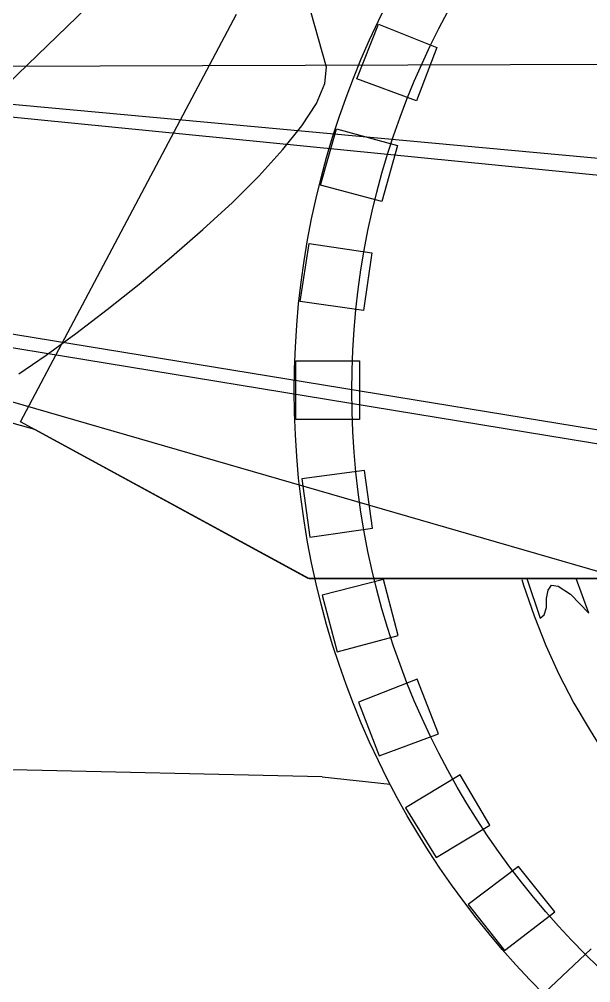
# Model space of a CAD drawing. Header units: inches. Extents: x 0.9 to 45.9, y 0.4 to 30.4.
# Drawn here: x 31.0331 to 31.2683, y 2.6142 to 3.0107 of the extents above; entities that cross this region are included whole.
import ezdxf

# ---------------------------------------------------------------- set-up
doc = ezdxf.new("R2010")
doc.units = ezdxf.units.IN
doc.header["$MEASUREMENT"] = 0
doc.layers.add('MUEBLES', color=8, linetype='Continuous')

# ---------------------------------------------------------------- blocks, each defined once
blk = doc.blocks.new('moto-3')
at = {"layer": 'MUEBLES', "linetype": 'Continuous'}
for p, q in [((192.29777, 16.41739), (192.22682, 16.671)), ((192.09069, 16.33728), (192.35311, 16.59088)), ((192.17182, 16.27142), (192.26076, 16.43913)), ((192.31033, 16.41265), (192.31916, 16.43506)), ((192.31916, 16.43506), (192.34326, 16.42554)), ((192.34326, 16.42554), (192.33478, 16.40349)), ((192.05572, 16.41739), (192.64472, 16.41944)), ((192.29709, 16.41061), (192.29777, 16.41739)), ((192.62538, 16.36002), (192.06319, 16.41162)), ((192.33478, 16.40349), (192.31033, 16.41265)), ((192.2937, 16.40246), (192.29709, 16.41061)), ((192.07507, 16.4062), (192.59822, 16.35425)), ((192.28759, 16.39329), (192.2937, 16.40246)), ((192.27978, 16.38344), (192.28759, 16.39329)), ((192.29539, 16.36886), (192.30185, 16.39194)), ((192.30185, 16.39194), (192.32696, 16.38514)), ((192.32696, 16.38514), (192.32051, 16.36207)), ((192.26993, 16.37258), (192.27978, 16.38344)), ((192.25907, 16.36172), (192.26993, 16.37258)), ((192.32051, 16.36207), (192.29539, 16.36886)), ((192.24684, 16.35053), (192.25907, 16.36172)), ((192.23395, 16.33932), (192.24684, 16.35053)), ((192.28691, 16.32099), (192.29064, 16.34475)), ((192.29064, 16.34475), (192.31644, 16.34101)), ((192.31644, 16.34101), (192.31304, 16.31724)), ((192.22071, 16.32812), (192.23395, 16.33932)), ((192.20747, 16.31759), (192.22071, 16.32812)), ((192.31304, 16.31724), (192.28691, 16.32099)), ((192.60806, 16.15226), (192.0289, 16.31997)), ((192.56698, 16.24223), (192.11309, 16.31658)), ((192.19456, 16.30775), (192.20747, 16.31759)), ((192.10426, 16.3125), (192.6566, 16.22185)), ((192.18234, 16.29891), (192.19456, 16.30775)), ((192.17114, 16.29111), (192.18234, 16.29891)), ((192.28521, 16.27243), (192.28521, 16.29654)), ((192.28521, 16.29654), (192.31135, 16.29654)), ((192.31135, 16.29654), (192.31135, 16.27243)), ((192.15824, 16.2738), (192.1776, 16.26836)), ((192.2903, 16.20692), (192.17182, 16.27142)), ((192.31135, 16.27243), (192.28521, 16.27243)), ((192.1776, 16.26836), (192.29064, 16.20692)), ((192.31339, 16.25139), (192.28759, 16.248)), ((192.31678, 16.22762), (192.31339, 16.25139)), ((192.28759, 16.248), (192.29098, 16.2239)), ((192.29098, 16.2239), (192.31678, 16.22762)), ((192.41218, 16.20692), (192.2903, 16.20692)), ((192.29064, 16.20692), (192.41218, 16.20692)), ((192.32119, 16.20658), (192.29607, 16.20013)), ((192.32731, 16.1835), (192.32119, 16.20658)), ((192.37823, 16.20658), (192.37891, 16.2042)), ((192.40063, 16.20692), (192.38026, 16.20692)), ((192.38026, 16.20692), (192.3857, 16.19062)), ((192.40063, 16.20692), (192.40063, 16.20692)), ((192.40572, 16.19266), (192.40063, 16.20692)), ((192.37891, 16.2042), (192.38332, 16.19164)), ((192.38841, 16.19877), (192.38909, 16.20216)), ((192.38909, 16.20216), (192.39045, 16.2042)), ((192.39045, 16.2042), (192.39316, 16.20386)), ((192.39316, 16.20386), (192.39825, 16.20046)), ((192.29607, 16.20013), (192.30218, 16.17671)), ((192.38841, 16.19504), (192.38841, 16.19877)), ((192.39825, 16.20046), (192.40572, 16.19266)), ((192.38739, 16.19198), (192.38841, 16.19504)), ((192.38332, 16.19164), (192.38807, 16.17942)), ((192.3857, 16.19062), (192.38739, 16.19198)), ((192.30218, 16.17671), (192.32731, 16.1835)), ((192.38807, 16.17942), (192.3935, 16.16754)), ((192.3935, 16.16754), (192.39962, 16.15565)), ((192.33511, 16.1655), (192.31101, 16.156)), ((192.34394, 16.14309), (192.33511, 16.1655)), ((192.31101, 16.156), (192.3195, 16.13393)), ((192.39962, 16.15565), (192.4064, 16.14446)), ((192.3195, 16.13393), (192.34394, 16.14309)), ((192.4064, 16.14446), (192.41319, 16.13325)), ((192.35276, 16.12614), (192.33036, 16.11255)), ((192.36499, 16.10543), (192.35276, 16.12614)), ((192.33036, 16.11255), (192.34292, 16.09219)), ((192.34292, 16.09219), (192.36499, 16.10543)), ((192.37686, 16.08845), (192.35616, 16.07283)), ((192.3918, 16.06979), (192.37686, 16.08845)), ((192.35616, 16.07283), (192.37109, 16.05382)), ((192.37109, 16.05382), (192.3918, 16.06979)), ((192.40674, 16.0545), (192.38774, 16.03651))]:
    blk.add_line(p, q, dxfattribs=at)
at = {"layer": 'MUEBLES'}
for radius in [0.3512, 0.32751]:
    blk.add_circle((192.63571, 16.28413), radius, dxfattribs=at)

msp = doc.modelspace()

# ---------------------------------------------------------------- linework, layer by layer
at = {"layer": 'MUEBLES'}
for q in [(30.95434, 2.70357, -0.074), (31.18577, 2.69589, -0.074)]:
    msp.add_line((31.15775, 2.69891, -0.074), q, dxfattribs=at)

# ---------------------------------------------------------------- block references
msp.add_blockref('moto-3', (-161.13826, -13.42638, -0.074), dxfattribs=at)

doc.saveas('drawing.dxf')
